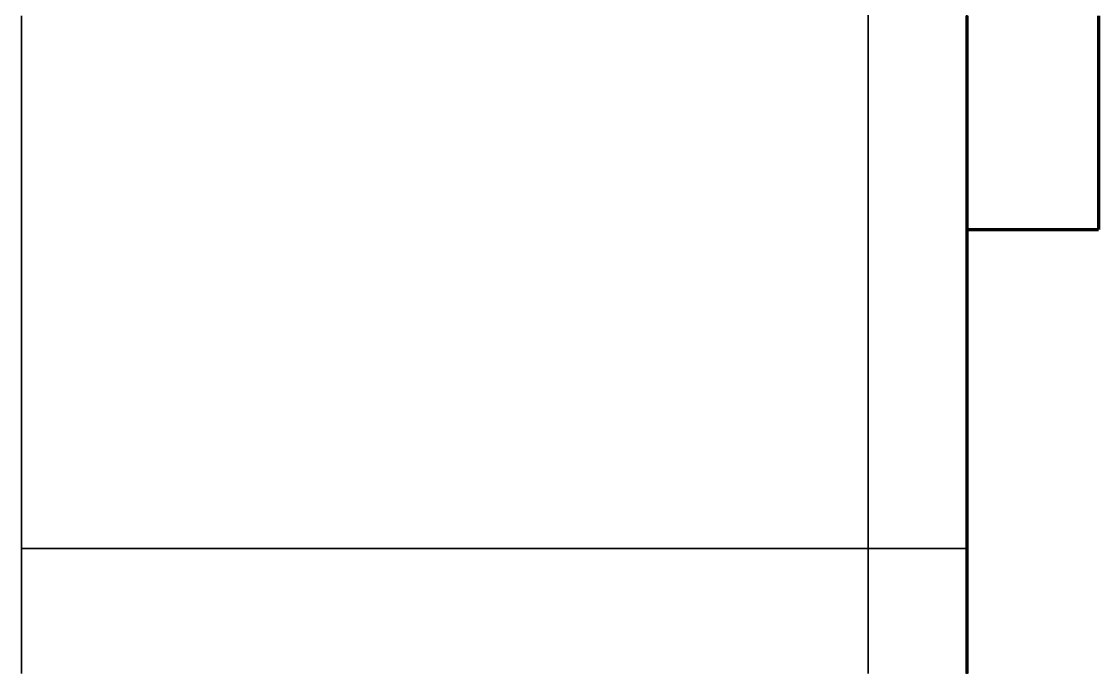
# Model space of a CAD drawing. Header units: millimetres. Extents: x 0 to 2382, y 0 to 420.
# Drawn here: x 182.725 to 186, y 116.668 to 118.633 of the extents above; entities that cross this region are included whole.
import ezdxf

# ---------------------------------------------------------------- set-up
doc = ezdxf.new("R2010")
doc.units = ezdxf.units.MM
doc.linetypes.add('IRAM-E-TRAZOS', pattern=[5, 4, -1])
doc.layers.add('01-VISIBLE', color=7, linetype='CONTINUOUS', lineweight=70)
doc.layers.add('02-OCULTA', color=4, linetype='IRAM-E-TRAZOS', lineweight=35)

msp = doc.modelspace()

# ---------------------------------------------------------------- linework, layer by layer
at = {"layer": '01-VISIBLE'}
msp.add_line((185.6, 118), (186, 118), dxfattribs=at)
for points in [[(185.6, 118.65), (185.6, 118.6), (185.6, 118.55), (185.6, 118.5), (185.6, 118.45), (185.6, 118.4), (185.6, 118.35), (185.6, 118.3), (185.6, 118.25), (185.6, 118.2), (185.6, 118.15), (185.6, 118.1), (185.6, 118.05), (185.6, 118), (185.6, 117.95), (185.6, 117.9), (185.6, 117.85), (185.6, 117.8), (185.6, 117.75), (185.6, 117.7), (185.6, 117.65), (185.6, 117.6), (185.6, 117.55), (185.6, 117.5), (185.6, 117.45), (185.6, 117.4), (185.6, 117.35), (185.6, 117.3), (185.6, 117.25), (185.6, 117.2), (185.6, 117.15), (185.6, 117.1), (185.6, 117.05), (185.6, 117), (185.6, 116.95), (185.6, 116.9), (185.6, 116.85), (185.6, 116.8), (185.6, 116.75), (185.6, 116.7), (185.6, 116.65)], [(186, 118.65), (186, 118.6), (186, 118.55), (186, 118.5), (186, 118.45), (186, 118.4), (186, 118.35), (186, 118.3), (186, 118.25), (186, 118.2), (186, 118.15), (186, 118.1), (186, 118.05), (186, 118)]]:
    msp.add_lwpolyline(points, dxfattribs=at)
at = {"layer": '02-OCULTA'}
msp.add_line((182.725, 117.03), (185.6, 117.03), dxfattribs=at)
for points in [[(185.6, 116.5875), (185.6, 116.675), (185.6, 116.7625), (185.6, 116.85), (185.6, 116.9375), (185.6, 117.025), (185.6, 117.1125), (185.6, 117.2), (185.6, 117.2875), (185.6, 117.375), (185.6, 117.4625), (185.6, 117.55), (185.6, 117.6375), (185.6, 117.725), (185.6, 117.8125), (185.6, 117.9), (185.6, 117.9875), (185.6, 118.075), (185.6, 118.1625), (185.6, 118.25), (185.6, 118.3375), (185.6, 118.425), (185.6, 118.5125), (185.6, 118.6), (185.6, 118.6875)], [(185.3, 116.661), (185.3, 116.724), (185.3, 116.787), (185.3, 116.85), (185.3, 116.913), (185.3, 116.976), (185.3, 117.039), (185.3, 117.102), (185.3, 117.165), (185.3, 117.228), (185.3, 117.291), (185.3, 117.354), (185.3, 117.417), (185.3, 117.48), (185.3, 117.543), (185.3, 117.606), (185.3, 117.669), (185.3, 117.732), (185.3, 117.795), (185.3, 117.858), (185.3, 117.921), (185.3, 117.984), (185.3, 118.047), (185.3, 118.11), (185.3, 118.173), (185.3, 118.236), (185.3, 118.299), (185.3, 118.362), (185.3, 118.425), (185.3, 118.488), (185.3, 118.551), (185.3, 118.614), (185.3, 118.677)], [(185.6, 116.661), (185.6, 116.724), (185.6, 116.787), (185.6, 116.85), (185.6, 116.913), (185.6, 116.976), (185.6, 117.039), (185.6, 117.102), (185.6, 117.165), (185.6, 117.228), (185.6, 117.291), (185.6, 117.354), (185.6, 117.417), (185.6, 117.48), (185.6, 117.543), (185.6, 117.606), (185.6, 117.669), (185.6, 117.732), (185.6, 117.795), (185.6, 117.858), (185.6, 117.921), (185.6, 117.984), (185.6, 118.047), (185.6, 118.11), (185.6, 118.173), (185.6, 118.236), (185.6, 118.299), (185.6, 118.362), (185.6, 118.425), (185.6, 118.488), (185.6, 118.551), (185.6, 118.614), (185.6, 118.677)], [(182.725, 118.65), (182.725, 118.6), (182.725, 118.55), (182.725, 118.5), (182.725, 118.45), (182.725, 118.4), (182.725, 118.35), (182.725, 118.3), (182.725, 118.25), (182.725, 118.2), (182.725, 118.15), (182.725, 118.1), (182.725, 118.05), (182.725, 118), (182.725, 117.95), (182.725, 117.9), (182.725, 117.85), (182.725, 117.8), (182.725, 117.75), (182.725, 117.7), (182.725, 117.65), (182.725, 117.6), (182.725, 117.55), (182.725, 117.5), (182.725, 117.45), (182.725, 117.4), (182.725, 117.35), (182.725, 117.3), (182.725, 117.25), (182.725, 117.2), (182.725, 117.15), (182.725, 117.1), (182.725, 117.05), (182.725, 117), (182.725, 116.95), (182.725, 116.9), (182.725, 116.85), (182.725, 116.8), (182.725, 116.75), (182.725, 116.7), (182.725, 116.65)], [(182.725, 118.6408), (182.725, 118.5905), (182.725, 118.5402), (182.725, 118.4898), (182.725, 118.4395), (182.725, 118.3892), (182.725, 118.3388), (182.725, 118.2885), (182.725, 118.2381), (182.725, 118.1878), (182.725, 118.1375), (182.725, 118.0871), (182.725, 118.0368), (182.725, 117.9864), (182.725, 117.9361), (182.725, 117.8858), (182.725, 117.8354), (182.725, 117.7851), (182.725, 117.7347), (182.725, 117.6844), (182.725, 117.6341), (182.725, 117.5837), (182.725, 117.5334), (182.725, 117.4831), (182.725, 117.4327), (182.725, 117.3824), (182.725, 117.332), (182.725, 117.2817), (182.725, 117.2314), (182.725, 117.181), (182.725, 117.1307), (182.725, 117.0803), (182.725, 117.03)], [(182.725, 117.03), (182.725, 117.0803), (182.725, 117.1307), (182.725, 117.181), (182.725, 117.2314), (182.725, 117.2817), (182.725, 117.332), (182.725, 117.3824), (182.725, 117.4327), (182.725, 117.4831), (182.725, 117.5334), (182.725, 117.5837), (182.725, 117.6341), (182.725, 117.6844), (182.725, 117.7347), (182.725, 117.7851), (182.725, 117.8354), (182.725, 117.8858), (182.725, 117.9361), (182.725, 117.9864), (182.725, 118.0368), (182.725, 118.0871), (182.725, 118.1375), (182.725, 118.1878), (182.725, 118.2381), (182.725, 118.2885), (182.725, 118.3388), (182.725, 118.3892), (182.725, 118.4395), (182.725, 118.4898), (182.725, 118.5402), (182.725, 118.5905), (182.725, 118.6408)], [(182.725, 116.652), (182.725, 116.714), (182.725, 116.776), (182.725, 116.838), (182.725, 116.9), (182.725, 116.962), (182.725, 117.024), (182.725, 117.086), (182.725, 117.148), (182.725, 117.21), (182.725, 117.272), (182.725, 117.334), (182.725, 117.396), (182.725, 117.458), (182.725, 117.52), (182.725, 117.582), (182.725, 117.644), (182.725, 117.706), (182.725, 117.768), (182.725, 117.83), (182.725, 117.892), (182.725, 117.954), (182.725, 118.016), (182.725, 118.078), (182.725, 118.14), (182.725, 118.202), (182.725, 118.264), (182.725, 118.326), (182.725, 118.388), (182.725, 118.45), (182.725, 118.512), (182.725, 118.574), (182.725, 118.636)], [(185.3, 118.65), (185.3, 118.6), (185.3, 118.55), (185.3, 118.5), (185.3, 118.45), (185.3, 118.4), (185.3, 118.35), (185.3, 118.3), (185.3, 118.25), (185.3, 118.2), (185.3, 118.15), (185.3, 118.1), (185.3, 118.05), (185.3, 118), (185.3, 117.95), (185.3, 117.9), (185.3, 117.85), (185.3, 117.8), (185.3, 117.75), (185.3, 117.7), (185.3, 117.65), (185.3, 117.6), (185.3, 117.55), (185.3, 117.5), (185.3, 117.45), (185.3, 117.4), (185.3, 117.35), (185.3, 117.3), (185.3, 117.25), (185.3, 117.2), (185.3, 117.15), (185.3, 117.1), (185.3, 117.05), (185.3, 117), (185.3, 116.95), (185.3, 116.9), (185.3, 116.85), (185.3, 116.8), (185.3, 116.75), (185.3, 116.7), (185.3, 116.65)], [(185.3, 118.65), (185.3, 118.6), (185.3, 118.55), (185.3, 118.5), (185.3, 118.45), (185.3, 118.4), (185.3, 118.35), (185.3, 118.3), (185.3, 118.25), (185.3, 118.2), (185.3, 118.15), (185.3, 118.1), (185.3, 118.05), (185.3, 118), (185.3, 117.95), (185.3, 117.9), (185.3, 117.85), (185.3, 117.8), (185.3, 117.75), (185.3, 117.7), (185.3, 117.65), (185.3, 117.6), (185.3, 117.55), (185.3, 117.5), (185.3, 117.45), (185.3, 117.4), (185.3, 117.35), (185.3, 117.3), (185.3, 117.25), (185.3, 117.2), (185.3, 117.15), (185.3, 117.1), (185.3, 117.05), (185.3, 117), (185.3, 116.95), (185.3, 116.9), (185.3, 116.85), (185.3, 116.8), (185.3, 116.75), (185.3, 116.7), (185.3, 116.65)], [(185.3, 116.652), (185.3, 116.714), (185.3, 116.776), (185.3, 116.838), (185.3, 116.9), (185.3, 116.962), (185.3, 117.024), (185.3, 117.086), (185.3, 117.148), (185.3, 117.21), (185.3, 117.272), (185.3, 117.334), (185.3, 117.396), (185.3, 117.458), (185.3, 117.52), (185.3, 117.582), (185.3, 117.644), (185.3, 117.706), (185.3, 117.768), (185.3, 117.83), (185.3, 117.892), (185.3, 117.954), (185.3, 118.016), (185.3, 118.078), (185.3, 118.14), (185.3, 118.202), (185.3, 118.264), (185.3, 118.326), (185.3, 118.388), (185.3, 118.45), (185.3, 118.512), (185.3, 118.574), (185.3, 118.636)], [(185.6, 118.65), (185.6, 118.6), (185.6, 118.55), (185.6, 118.5), (185.6, 118.45), (185.6, 118.4), (185.6, 118.35), (185.6, 118.3), (185.6, 118.25), (185.6, 118.2), (185.6, 118.15), (185.6, 118.1), (185.6, 118.05), (185.6, 118), (185.6, 117.95), (185.6, 117.9), (185.6, 117.85), (185.6, 117.8), (185.6, 117.75), (185.6, 117.7), (185.6, 117.65), (185.6, 117.6), (185.6, 117.55), (185.6, 117.5), (185.6, 117.45), (185.6, 117.4), (185.6, 117.35), (185.6, 117.3), (185.6, 117.25), (185.6, 117.2), (185.6, 117.15), (185.6, 117.1), (185.6, 117.05), (185.6, 117), (185.6, 116.95), (185.6, 116.9), (185.6, 116.85), (185.6, 116.8), (185.6, 116.75), (185.6, 116.7), (185.6, 116.65)], [(185.6, 118.65), (185.6, 118.6), (185.6, 118.55), (185.6, 118.5), (185.6, 118.45), (185.6, 118.4), (185.6, 118.35), (185.6, 118.3), (185.6, 118.25), (185.6, 118.2), (185.6, 118.15), (185.6, 118.1), (185.6, 118.05), (185.6, 118)], [(185.6, 118), (185.6, 118.05), (185.6, 118.1), (185.6, 118.15), (185.6, 118.2), (185.6, 118.25), (185.6, 118.3), (185.6, 118.35), (185.6, 118.4), (185.6, 118.45), (185.6, 118.5), (185.6, 118.55), (185.6, 118.6), (185.6, 118.65)], [(185.6, 118.6408), (185.6, 118.5905), (185.6, 118.5402), (185.6, 118.4898), (185.6, 118.4395), (185.6, 118.3892), (185.6, 118.3388), (185.6, 118.2885), (185.6, 118.2381), (185.6, 118.1878), (185.6, 118.1375), (185.6, 118.0871), (185.6, 118.0368), (185.6, 117.9864), (185.6, 117.9361), (185.6, 117.8858), (185.6, 117.8354), (185.6, 117.7851), (185.6, 117.7347), (185.6, 117.6844), (185.6, 117.6341), (185.6, 117.5837), (185.6, 117.5334), (185.6, 117.4831), (185.6, 117.4327), (185.6, 117.3824), (185.6, 117.332), (185.6, 117.2817), (185.6, 117.2314), (185.6, 117.181), (185.6, 117.1307), (185.6, 117.0803), (185.6, 117.03)], [(185.6, 117.03), (185.6, 117.0803), (185.6, 117.1307), (185.6, 117.181), (185.6, 117.2314), (185.6, 117.2817), (185.6, 117.332), (185.6, 117.3824), (185.6, 117.4327), (185.6, 117.4831), (185.6, 117.5334), (185.6, 117.5837), (185.6, 117.6341), (185.6, 117.6844), (185.6, 117.7347), (185.6, 117.7851), (185.6, 117.8354), (185.6, 117.8858), (185.6, 117.9361), (185.6, 117.9864), (185.6, 118.0368), (185.6, 118.0871), (185.6, 118.1375), (185.6, 118.1878), (185.6, 118.2381), (185.6, 118.2885), (185.6, 118.3388), (185.6, 118.3892), (185.6, 118.4395), (185.6, 118.4898), (185.6, 118.5402), (185.6, 118.5905), (185.6, 118.6408)], [(186, 118), (186, 118.05), (186, 118.1), (186, 118.15), (186, 118.2), (186, 118.25), (186, 118.3), (186, 118.35), (186, 118.4), (186, 118.45), (186, 118.5), (186, 118.55), (186, 118.6), (186, 118.65)]]:
    msp.add_lwpolyline(points, dxfattribs=at)

doc.saveas('drawing.dxf')
